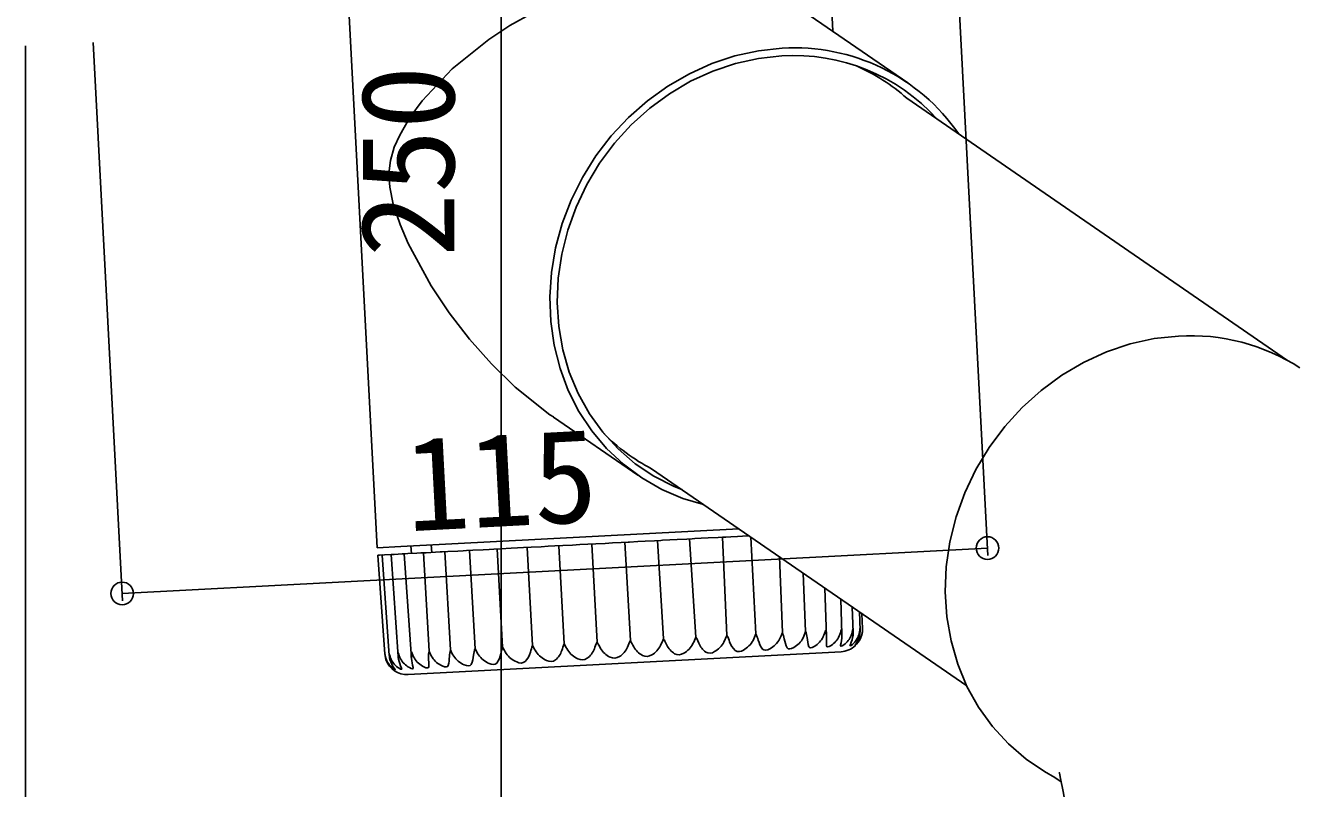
# Model space of a CAD drawing. Units: millimetres, scale not verified. Extents: x -875 to 875, y -1300 to 1294.
# Drawn here: x -603.8 to -435.5, y -702.6 to -601.4 of the extents above; entities that cross this region are included whole.
import ezdxf
from ezdxf.enums import TextEntityAlignment as Align

# ---------------------------------------------------------------- set-up
doc = ezdxf.new("R2010")
doc.units = ezdxf.units.MM
doc.header["$LTSCALE"] = 8
doc.layers.add('0-6_YKK_13', color=4, linetype='Continuous')
doc.layers.add('0-7_YKK_D', color=6, linetype='Continuous')
doc.styles.add('ＭＳ ゴシック', font='')
doc.styles.get('ＭＳ ゴシック').set_extended_font_data('MS Gothic')

msp = doc.modelspace()

# ---------------------------------------------------------------- linework, layer by layer
at = {"layer": '0-6_YKK_13'}
for p, q in [((-498.173, -572.46), (-496.617, -602.162)), ((-557.114, -670.679), (-562.085, -575.809)), ((-502.729, -597.952), (-486.66, -609.02)), ((-486.821, -611.034), (-436.314, -645.821)), ((-522.509, -661.069), (-533.716, -653.35)), ((-478.856, -689.01), (-520.684, -660.201)), ((-553.96, -670.514), (-509.123, -668.164)), ((-522.524, -669.867), (-521.547, -669.816)), ((-521.547, -669.816), (-520.309, -669.751)), ((-519.474, -669.708), (-520.309, -669.751)), ((-519.094, -682.758), (-519.892, -669.729)), ((-519.224, -669.694), (-519.474, -669.708)), ((-519.224, -669.694), (-518.237, -669.643)), ((-518.237, -669.643), (-517.283, -669.593)), ((-517.283, -669.593), (-515.982, -669.525)), ((-515.277, -669.488), (-515.982, -669.525)), ((-514.793, -682.533), (-515.63, -669.506)), ((-514.932, -669.47), (-515.277, -669.488)), ((-514.932, -669.47), (-514.084, -669.425)), ((-514.084, -669.425), (-513.171, -669.377)), ((-513.171, -669.377), (-511.832, -669.307)), ((-510.839, -669.255), (-511.264, -669.277)), ((-510.839, -669.255), (-510.145, -669.219)), ((-507.772, -669.094), (-507.94, -669.103)), ((-506.833, -682.115), (-507.5, -669.281)), ((-557.114, -670.679), (-553.96, -670.514)), ((-554.856, -671.562), (-553.774, -671.505)), ((-553.774, -671.505), (-553.38, -671.485)), ((-552.552, -685.361), (-553.522, -671.491)), ((-553.005, -671.465), (-553.516, -671.492)), ((-553.005, -671.465), (-551.821, -671.403)), ((-552.55, -671.441), (-552.62, -670.443)), ((-551.821, -671.403), (-551.305, -671.376)), ((-551.305, -671.376), (-551.253, -671.373)), ((-550.611, -671.339), (-551.253, -671.373)), ((-550.199, -684.388), (-550.932, -671.356)), ((-550.611, -671.339), (-549.348, -671.273)), ((-549.91, -670.301), (-549.842, -671.299)), ((-549.348, -671.273), (-548.721, -671.24)), ((-548.721, -671.24), (-548.481, -671.228)), ((-547.721, -671.188), (-548.481, -671.228)), ((-547.373, -684.24), (-548.101, -671.208)), ((-547.721, -671.188), (-546.403, -671.119)), ((-546.403, -671.119), (-545.677, -671.081)), ((-545.677, -671.081), (-545.254, -671.059)), ((-544.391, -671.013), (-545.254, -671.059)), ((-544.101, -684.069), (-544.823, -671.036)), ((-544.391, -671.013), (-543.044, -670.943)), ((-543.044, -670.943), (-542.232, -670.9)), ((-542.232, -670.9), (-541.635, -670.869)), ((-540.685, -670.819), (-541.635, -670.869)), ((-540.446, -683.877), (-541.16, -670.844)), ((-540.685, -670.819), (-539.335, -670.748)), ((-539.335, -670.748), (-538.454, -670.702)), ((-538.454, -670.702), (-537.694, -670.662)), ((-536.676, -670.609), (-537.694, -670.662)), ((-536.478, -683.669), (-537.185, -670.636)), ((-536.676, -670.609), (-535.349, -670.54)), ((-535.349, -670.54), (-534.417, -670.491)), ((-534.417, -670.491), (-533.509, -670.443)), ((-532.442, -670.387), (-533.509, -670.443)), ((-532.277, -683.449), (-532.975, -670.415)), ((-530.198, -670.27), (-529.159, -670.215)), ((-528.087, -670.159), (-529.159, -670.215)), ((-527.922, -683.221), (-528.623, -670.187)), ((-528.065, -670.158), (-528.087, -670.159)), ((-525.88, -670.043), (-524.731, -669.983)), ((-523.772, -669.933), (-524.731, -669.983)), ((-523.499, -682.989), (-524.251, -669.958)), ((-523.63, -669.925), (-523.772, -669.933)), ((-523.63, -669.925), (-522.524, -669.867)), ((-556.081, -684.789), (-556.998, -671.673)), ((-556.795, -671.664), (-556.996, -671.674)), ((-556.795, -671.664), (-556.347, -671.64)), ((-555.49, -684.969), (-556.422, -671.643)), ((-556.128, -671.629), (-556.413, -671.643)), ((-556.128, -671.629), (-555.169, -671.578)), ((-554.309, -685.111), (-555.255, -671.582)), ((-554.856, -671.562), (-555.254, -671.583)), ((-503.329, -681.932), (-503.711, -671.891)), ((-500.235, -681.77), (-500.566, -674.057)), ((-497.464, -682.473), (-497.688, -676.039)), ((-495.584, -677.488), (-495.422, -682.141)), ((-494.044, -678.549), (-493.928, -681.863)), ((-493.097, -679.202), (-493.013, -681.609)), ((-492.762, -679.432), (-492.694, -681.378)), ((-518.871, -683.162), (-518.662, -683.584)), ((-514.793, -682.533), (-514.683, -682.736)), ((-514.683, -682.736), (-514.394, -683.36)), ((-511.071, -683.186), (-510.679, -682.317)), ((-507.213, -682.984), (-506.917, -682.329)), ((-506.917, -682.329), (-506.833, -682.115)), ((-503.689, -682.799), (-503.489, -682.356)), ((-503.489, -682.356), (-503.329, -681.932)), ((-500.568, -682.635), (-500.462, -682.399)), ((-500.462, -682.399), (-500.235, -681.77)), ((-497.91, -682.496), (-497.894, -682.46)), ((-555.928, -685.537), (-556.086, -684.697)), ((-495.535, -684.475), (-553.001, -687.487)), ((-527.466, -684.01), (-527.448, -684.044)), ((-523.16, -683.589), (-523.042, -683.813))]:
    msp.add_line(p, q, dxfattribs=at)
for points in [[(-533.699, -653.322), (-534.178, -653.027), (-538.766, -649.362), (-541.941, -646.285), (-544.847, -643.014), (-547.521, -639.536), (-549.924, -635.917), (-552.96, -630.309), (-554.044, -627.787), (-554.953, -625.106), (-555.433, -622.865), (-555.537, -621.04), (-555.329, -619.297), (-554.818, -617.559), (-554.109, -615.951), (-552.743, -613.617), (-551.121, -611.404), (-547.138, -607.159), (-542.282, -603.246), (-539.475, -601.406), (-536.448, -599.699)], [(-513.784, -664.953), (-516.519, -664.136), (-519.331, -662.939), (-521.976, -661.426), (-524.424, -659.614), (-526.648, -657.524), (-528.621, -655.179), (-530.322, -652.606), (-531.731, -649.833), (-532.833, -646.894), (-533.615, -643.82), (-534.067, -640.646), (-534.186, -637.409), (-533.969, -634.146), (-533.42, -630.892), (-532.543, -627.686), (-531.35, -624.563), (-529.854, -621.558), (-528.071, -618.707), (-526.022, -616.04), (-523.731, -613.589), (-521.222, -611.381), (-518.525, -609.441), (-515.67, -607.792), (-512.689, -606.451), (-509.616, -605.434), (-506.487, -604.752), (-503.336, -604.414)], [(-516.668, -662.967), (-517.687, -662.549), (-520.362, -661.191), (-522.851, -659.526), (-525.126, -657.574), (-527.161, -655.357), (-528.93, -652.903), (-530.415, -650.239), (-531.596, -647.397), (-532.461, -644.411), (-532.999, -641.314), (-533.204, -638.144), (-533.073, -634.938), (-532.608, -631.732), (-531.815, -628.566), (-530.703, -625.476), (-529.284, -622.498), (-527.576, -619.666), (-525.598, -617.016), (-523.373, -614.576), (-520.929, -612.377), (-518.293, -610.443), (-515.496, -608.798), (-512.571, -607.46), (-509.553, -606.446), (-506.476, -605.767), (-503.377, -605.432)], [(-468.555, -700.355), (-470.975, -698.723), (-473.336, -696.698), (-475.447, -694.398), (-477.283, -691.851), (-478.824, -689.087), (-480.05, -686.138), (-480.947, -683.039), (-481.505, -679.826), (-481.718, -676.537), (-481.582, -673.209), (-481.1, -669.884), (-480.277, -666.598), (-479.122, -663.391), (-477.65, -660.301), (-475.877, -657.363), (-473.825, -654.613), (-471.517, -652.082), (-468.981, -649.799), (-466.245, -647.793), (-463.343, -646.086), (-460.308, -644.698), (-457.176, -643.645), (-453.984, -642.941), (-450.768, -642.593)], [(-510.679, -682.317), (-511.264, -669.277), (-511.832, -669.307)], [(-510.145, -669.219), (-509.292, -669.174), (-507.94, -669.103)], [(-532.442, -670.387), (-531.164, -670.32), (-530.198, -670.27)], [(-528.065, -670.158), (-526.861, -670.095), (-525.88, -670.043)], [(-527.922, -683.221), (-527.922, -683.221), (-527.92, -683.225), (-527.914, -683.235), (-527.905, -683.251), (-527.691, -683.616), (-527.466, -684.01)], [(-523.876, -683.857), (-523.694, -683.426), (-523.597, -683.208), (-523.524, -683.046), (-523.506, -683.004), (-523.501, -682.993), (-523.499, -682.99), (-523.499, -682.989), (-523.499, -682.989)], [(-504.967, -684.077), (-505.265, -684.213), (-505.552, -684.269), (-505.788, -684.241), (-505.95, -684.129)], [(-501.809, -683.912), (-502.092, -684.047), (-502.353, -684.102), (-502.554, -684.071), (-502.676, -683.957)], [(-499.088, -683.769), (-499.352, -683.904), (-499.582, -683.957), (-499.744, -683.924), (-499.824, -683.808)], [(-496.859, -683.652), (-497.098, -683.785), (-497.292, -683.837), (-497.411, -683.802), (-497.448, -683.683)], [(-495.164, -683.564), (-495.373, -683.695), (-495.527, -683.744), (-495.602, -683.707), (-495.595, -683.586)], [(-494.037, -683.504), (-494.211, -683.634), (-494.323, -683.681), (-494.352, -683.641), (-494.302, -683.518)], [(-493.498, -683.476), (-493.635, -683.604), (-493.702, -683.648), (-493.685, -683.606), (-493.592, -683.481)], [(-553.858, -686.64), (-553.813, -686.758), (-553.857, -686.801), (-553.991, -686.767), (-554.193, -686.657)], [(-552.327, -686.559), (-552.326, -686.68), (-552.416, -686.725), (-552.592, -686.694), (-552.826, -686.585)], [(-550.252, -686.451), (-550.294, -686.573), (-550.428, -686.621), (-550.642, -686.591), (-550.903, -686.485)], [(-547.671, -686.315), (-547.757, -686.44), (-547.931, -686.49), (-548.179, -686.462), (-548.463, -686.357)], [(-544.636, -686.156), (-544.763, -686.284), (-544.975, -686.336), (-545.252, -686.309), (-545.554, -686.204)], [(-554.813, -686.69), (-554.725, -686.805), (-554.723, -686.846), (-554.813, -686.81), (-554.979, -686.698)], [(-466.312, -701.732), (-467.187, -701.177), (-468.553, -700.356)], [(-464.736, -710.943), (-465.148, -709.836), (-465.314, -709.281), (-465.452, -707.961), (-465.549, -706.611), (-465.68, -705.334), (-466.043, -702.999), (-466.405, -701.294), (-466.508, -700.817), (-466.53, -700.586), (-466.573, -700.512), (-466.572, -700.517)]]:
    msp.add_lwpolyline(points, dxfattribs=at)
for centre, radius, start, end in [((-501.776, -630.965), 25.584, 42.13882, 93.58949), ((-501.663, -630.761), 26.4, 34.55523, 93.63291), ((-503.291, -629.423), 24.687, 48.14986, 66.62586), ((-449.177, -669.442), 26.896, 57.27516, 93.3931), ((-509.379, -638.261), 24.681, 224.25812, 242.73832), ((-499.114, -680.924), 3.652, 336.43607, 350.57151), ((-498.678, -682.281), 3.256, 358.50264, 13.47218), ((-497.268, -681.101), 3.311, 338.75824, 354.09724), ((-496.938, -681.96), 3.01, 353.74343, 9.92729), ((-496.107, -681.278), 3.081, 341.63795, 357.87659), ((-495.9, -681.703), 2.889, 349.25076, 6.1851), ((-495.634, -681.468), 2.942, 345.04047, 1.83027), ((-495.067, -681.466), 2.375, 353.93196, 2.20614), ((-525.194, -684.843), 3.174, 149.26298, 166.23317), ((-492.141, -665.649), 35.833, 208.94091, 210.0426), ((-822.136, -547.135), 332.006, 335.72524, 335.8896), ((-564.099, -707.876), 51.54, 28.65388, 29.16691), ((-530.144, -676.07), 16.656, 333.88439, 337.16933), ((-513.898, -681.643), 3.221, 298.84352, 331.37478), ((-516.177, -685.193), 6.205, 19.25654, 27.61202), ((-507.676, -682.3), 2.776, 197.75702, 226.67462), ((-510.057, -681.406), 3.252, 298.57345, 330.99067), ((-514.905, -685.635), 8.807, 17.77038, 23.55694), ((-503.501, -682.221), 3.104, 193.5303, 217.92504), ((-506.53, -681.238), 3.241, 298.82231, 331.20293), ((-508.591, -684.047), 5.672, 13.05003, 21.89705), ((-499.145, -682.142), 3.97, 189.04795, 207.20907), ((-503.385, -681.138), 3.19, 299.60867, 332.01311), ((-504.359, -683.235), 4.376, 8.25489, 19.56874), ((-492.035, -681.866), 8.027, 185.29789, 193.99997), ((-500.688, -681.107), 3.106, 300.99496, 333.43146), ((-501.624, -680.732), 4.111, 335.13839, 347.34823), ((-501.139, -682.691), 3.682, 3.3948, 16.70731), ((-543.412, -683.671), 45.964, 359.9843, 1.49356), ((-498.498, -681.137), 3.002, 303.09463, 335.47065), ((-501.695, -682.104), 6.277, 346.34464, 357.61263), ((-496.871, -681.221), 2.898, 306.08404, 338.13465), ((-497.724, -681.865), 3.801, 334.20477, 353.59734), ((-495.861, -681.347), 2.825, 310.21655, 341.39895), ((-496.091, -681.68), 3.08, 324.21117, 349.48555), ((-495.531, -681.503), 2.833, 315.84165, 345.16855), ((-495.692, -681.479), 3, 339.20363, 346.52368), ((-495.692, -681.479), 3, 346.52368, 355.46591), ((-553.083, -684.386), 3.019, 185.91453, 202.35581), ((-552.64, -684.764), 2.857, 178.03574, 195.12013), ((-552.31, -684.11), 3.233, 189.89385, 205.45918), ((-551.315, -684.9), 2.999, 174.31202, 190.55002), ((-550.863, -683.771), 3.536, 193.61346, 208.07187), ((-549.326, -685.03), 3.239, 170.7616, 185.84048), ((-548.717, -683.342), 3.981, 197.06069, 210.11163), ((-546.643, -685.173), 3.641, 167.55131, 181.06656), ((-545.876, -682.802), 4.604, 200.14943, 211.6103), ((-543.232, -685.368), 4.293, 164.7632, 176.36165), ((-542.325, -682.115), 5.477, 202.82802, 212.59487), ((-547.741, -684.638), 3.456, 333.94912, 355.20906), ((-539.034, -685.676), 5.316, 162.39662, 171.89968), ((-538.23, -681.343), 6.473, 204.90022, 213.25603), ((-541.052, -683.122), 3.138, 214.3558, 247.94645), ((-543.539, -684.28), 2.885, 323.98911, 350.86596), ((-533.69, -686.263), 7.165, 160.54677, 167.71042), ((-532.932, -680.091), 8.414, 206.74356, 213.22008), ((-537.385, -682.935), 3.131, 214.31617, 247.98313), ((-539.413, -683.9), 2.721, 316.29422, 346.54918), ((-525.683, -687.752), 11.542, 159.28362, 163.80324), ((-525.492, -677.77), 12.47, 208.23252, 212.61887), ((-533.427, -682.779), 3.087, 213.70048, 247.47538), ((-535.203, -683.497), 2.727, 310.52762, 342.55299), ((-481.888, -702.869), 54.001, 158.92344, 159.9042), ((-504.59, -667.75), 31.828, 209.55291, 211.27086), ((-529.253, -682.653), 3.013, 212.49996, 246.38049), ((-530.902, -683.083), 2.811, 306.2873, 339.07145), ((-524.94, -682.555), 2.916, 210.70216, 244.60713), ((-526.555, -682.675), 2.928, 303.22455, 336.19853), ((-520.564, -682.479), 2.814, 208.29827, 242.00606), ((-521.324, -683.845), 1.251, 243.38047, 302.61951), ((-522.223, -682.289), 3.048, 301.07538, 333.96288), ((-516.195, -682.418), 2.729, 205.29664, 238.35825), ((-517.077, -683.68), 1.195, 242.63671, 303.36329), ((-517.979, -681.94), 3.15, 299.65495, 332.35998), ((-511.89, -682.361), 2.696, 201.74507, 233.36768), ((-512.97, -683.564), 1.096, 241.19314, 304.807), ((-509.083, -683.495), 0.963, 238.87452, 307.12548), ((-495.692, -681.479), 3, 273, 313.12034), ((-553.167, -684.565), 2.927, 199.398, 273.26223), ((-553.283, -684.466), 2.803, 202.38791, 232.77578), ((-552.271, -684.695), 3.231, 194.58416, 218.11408), ((-552.698, -684.276), 2.812, 205.81108, 237.88385), ((-550.023, -684.666), 4.313, 190.45936, 207.22562), ((-551.458, -684.052), 2.879, 208.69801, 241.63692), ((-543.41, -684.298), 9.199, 186.62371, 194.22807), ((-549.619, -683.812), 2.966, 210.99965, 244.33214), ((-573.735, -686.473), 23.483, 0.05497, 3.00795), ((-547.233, -683.569), 3.047, 212.70526, 246.19055), ((-552.905, -685.028), 5.389, 346.18483, 359.28391), ((-544.357, -683.335), 3.108, 213.82079, 247.36401), ((-541.755, -685.297), 0.874, 237.02377, 308.97622), ((-538.047, -684.953), 1.022, 239.97325, 306.0267), ((-534.071, -684.624), 1.142, 241.89247, 304.10757), ((-529.905, -684.323), 1.224, 243.02692, 302.97308), ((-525.628, -684.061), 1.261, 243.50595, 302.49403)]:
    msp.add_arc(centre, radius, start, end, dxfattribs=at)
at = {"layer": '0-7_YKK_D'}
for p, q in [((-540.627, -738.387), (-540.627, -488.387)), ((-479.908, -598.059), (-476.048, -671.719)), ((-603.78, -604.1), (-603.78, -1219.387)), ((-594.773, -603.662), (-590.89, -677.738)), ((-590.943, -676.739), (-476.1, -670.72))]:
    msp.add_line(p, q, dxfattribs=at)
for centre in [(-476.1, -670.72), (-590.943, -676.739)]:
    msp.add_circle(centre, 1.5, dxfattribs=at)

# ---------------------------------------------------------------- texts
at = {"layer": '0-7_YKK_D', "style": 'ＭＳ ゴシック'}
for s, rotation, p in [('250', 90, (-543.127, -632.126)), ('115', 3, (-552.848, -672.239))]:
    msp.add_text(s, height=12.46, rotation=rotation, dxfattribs=at).set_placement(p, align=Align.BOTTOM_LEFT)

doc.saveas('drawing.dxf')
